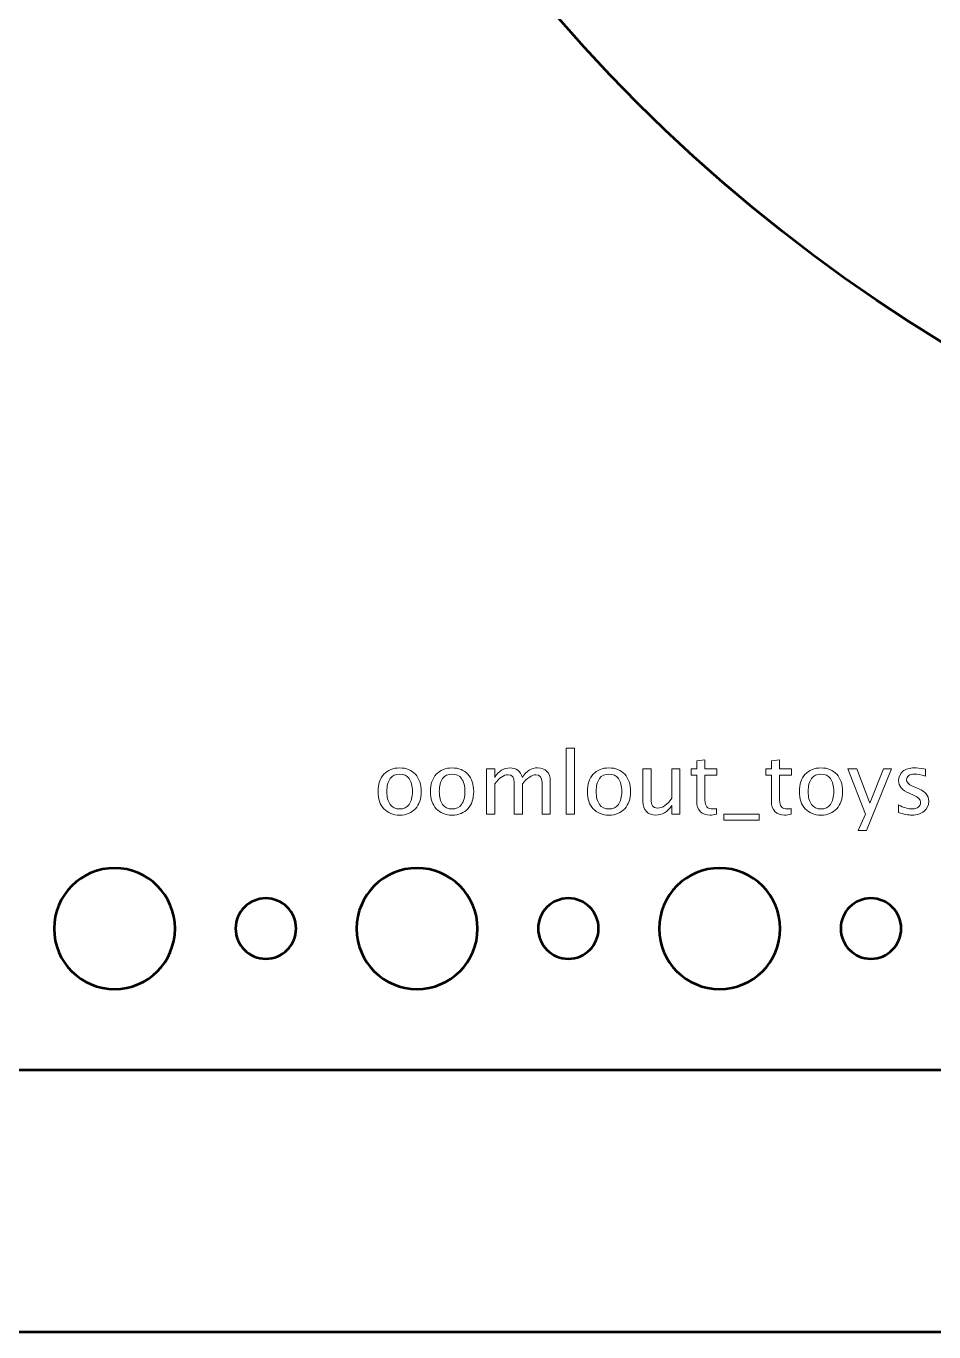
# Model space of a CAD drawing. Header units: centimetres. Extents: x -44 to 44, y -29.8 to 29.1.
# Drawn here: x 21.31 to 25.81, y -29.75 to -23.27 of the extents above; entities that cross this region are included whole.
import ezdxf

# ---------------------------------------------------------------- set-up
doc = ezdxf.new("R2010")
doc.units = ezdxf.units.CM
doc.header["$MEASUREMENT"] = 0
doc.layers.add('Layer 1', color=7, linetype='Continuous')

msp = doc.modelspace()

# ---------------------------------------------------------------- linework, layer by layer
at = {"layer": 'Layer 1', "color": 4, "lineweight": 53}
msp.add_lwpolyline([(16, -29.75), (44, -29.75), (44, -6.25), (16, -6.25), (16, -29.75)], close=True, dxfattribs=at)
at = {"layer": 'Layer 1', "lineweight": 53}
msp.add_ellipse((30.00023, -18.00023), major_axis=(0, 8.00023), ratio=1, dxfattribs=at)
for points, knots in [([(19.55, -27.95), (19.55, -27.95), (19.55, -8.05), (19.55, -8.05), (19.55, -8.05), (19.55, -7.77386), (19.77386, -7.55), (20.05, -7.55), (20.05, -7.55), (20.05, -7.55), (39.95, -7.55), (39.95, -7.55), (39.95, -7.55), (40.22614, -7.55), (40.45, -7.77386), (40.45, -8.05), (40.45, -8.05), (40.45, -8.05), (40.45, -27.95), (40.45, -27.95), (40.45, -27.95), (40.45, -28.22614), (40.22614, -28.45), (39.95, -28.45), (39.95, -28.45), (39.95, -28.45), (20.05, -28.45), (20.05, -28.45), (20.05, -28.45), (19.77386, -28.45), (19.55, -28.22614), (19.55, -27.95)], [0, 0, 0, 0, 0.1111111, 0.1111111, 0.1111111, 0.1111111, 0.2222222, 0.2222222, 0.2222222, 0.2222222, 0.3333333, 0.3333333, 0.3333333, 0.3333333, 0.4444444, 0.4444444, 0.4444444, 0.4444444, 0.5555556, 0.5555556, 0.5555556, 0.5555556, 0.6666667, 0.6666667, 0.6666667, 0.6666667, 0.7777778, 0.7777778, 0.7777778, 0.7777778, 1, 1, 1, 1]), ([(21.45, -27.75), (21.45, -27.58431), (21.58431, -27.45), (21.75, -27.45), (21.75, -27.45), (21.91569, -27.45), (22.05, -27.58431), (22.05, -27.75), (22.05, -27.75), (22.05, -27.91569), (21.91569, -28.05), (21.75, -28.05), (21.75, -28.05), (21.58431, -28.05), (21.45, -27.91569), (21.45, -27.75)], [0, 0, 0, 0, 0.2, 0.2, 0.2, 0.2, 0.4, 0.4, 0.4, 0.4, 0.6, 0.6, 0.6, 0.6, 1, 1, 1, 1]), ([(22.95, -27.75), (22.95, -27.58431), (23.08431, -27.45), (23.25, -27.45), (23.25, -27.45), (23.41569, -27.45), (23.55, -27.58431), (23.55, -27.75), (23.55, -27.75), (23.55, -27.91569), (23.41569, -28.05), (23.25, -28.05), (23.25, -28.05), (23.08431, -28.05), (22.95, -27.91569), (22.95, -27.75)], [0, 0, 0, 0, 0.2, 0.2, 0.2, 0.2, 0.4, 0.4, 0.4, 0.4, 0.6, 0.6, 0.6, 0.6, 1, 1, 1, 1]), ([(24.45, -27.75), (24.45, -27.58431), (24.58431, -27.45), (24.75, -27.45), (24.75, -27.45), (24.91569, -27.45), (25.05, -27.58431), (25.05, -27.75), (25.05, -27.75), (25.05, -27.91569), (24.91569, -28.05), (24.75, -28.05), (24.75, -28.05), (24.58431, -28.05), (24.45, -27.91569), (24.45, -27.75)], [0, 0, 0, 0, 0.2, 0.2, 0.2, 0.2, 0.4, 0.4, 0.4, 0.4, 0.6, 0.6, 0.6, 0.6, 1, 1, 1, 1]), ([(22.35, -27.75), (22.35, -27.66716), (22.41716, -27.6), (22.5, -27.6), (22.5, -27.6), (22.58284, -27.6), (22.65, -27.66716), (22.65, -27.75), (22.65, -27.75), (22.65, -27.83284), (22.58284, -27.9), (22.5, -27.9), (22.5, -27.9), (22.41716, -27.9), (22.35, -27.83284), (22.35, -27.75)], [0, 0, 0, 0, 0.2, 0.2, 0.2, 0.2, 0.4, 0.4, 0.4, 0.4, 0.6, 0.6, 0.6, 0.6, 1, 1, 1, 1]), ([(23.85, -27.75), (23.85, -27.66716), (23.91716, -27.6), (24, -27.6), (24, -27.6), (24.08284, -27.6), (24.15, -27.66716), (24.15, -27.75), (24.15, -27.75), (24.15, -27.83284), (24.08284, -27.9), (24, -27.9), (24, -27.9), (23.91716, -27.9), (23.85, -27.83284), (23.85, -27.75)], [0, 0, 0, 0, 0.2, 0.2, 0.2, 0.2, 0.4, 0.4, 0.4, 0.4, 0.6, 0.6, 0.6, 0.6, 1, 1, 1, 1]), ([(25.35, -27.75), (25.35, -27.66716), (25.41716, -27.6), (25.5, -27.6), (25.5, -27.6), (25.58284, -27.6), (25.65, -27.66716), (25.65, -27.75), (25.65, -27.75), (25.65, -27.83284), (25.58284, -27.9), (25.5, -27.9), (25.5, -27.9), (25.41716, -27.9), (25.35, -27.83284), (25.35, -27.75)], [0, 0, 0, 0, 0.2, 0.2, 0.2, 0.2, 0.4, 0.4, 0.4, 0.4, 0.6, 0.6, 0.6, 0.6, 1, 1, 1, 1])]:
    msp.add_open_spline(points, degree=3, knots=knots, dxfattribs=at)
at = {"layer": 'Layer 1', "color": 5, "lineweight": 9}
for points, knots in [([(23.98948, -27.18252), (23.98948, -27.18252), (23.98948, -26.85613), (23.98948, -26.85613), (23.98948, -26.85613), (23.98948, -26.85613), (24.03012, -26.85613), (24.03012, -26.85613), (24.03012, -26.85613), (24.03012, -26.85613), (24.03012, -27.18252), (24.03012, -27.18252), (24.03012, -27.18252), (24.03012, -27.18252), (23.98948, -27.18252), (23.98948, -27.18252)], [0, 0, 0, 0, 0.2, 0.2, 0.2, 0.2, 0.4, 0.4, 0.4, 0.4, 0.6, 0.6, 0.6, 0.6, 1, 1, 1, 1]), ([(24.73497, -27.18245), (24.72241, -27.18591), (24.71147, -27.1876), (24.70223, -27.1876), (24.70223, -27.1876), (24.68149, -27.1876), (24.66533, -27.18167), (24.65376, -27.16982), (24.65376, -27.16982), (24.64212, -27.15797), (24.63633, -27.14153), (24.63633, -27.12043), (24.63633, -27.12043), (24.63633, -27.12043), (24.63633, -26.98863), (24.63633, -26.98863), (24.63633, -26.98863), (24.63633, -26.98863), (24.60825, -26.98863), (24.60825, -26.98863), (24.60825, -26.98863), (24.60825, -26.98863), (24.60825, -26.95816), (24.60825, -26.95816), (24.60825, -26.95816), (24.60825, -26.95816), (24.63633, -26.95816), (24.63633, -26.95816), (24.63633, -26.95816), (24.63633, -26.95816), (24.63633, -26.91759), (24.63633, -26.91759), (24.63633, -26.91759), (24.63633, -26.91759), (24.67697, -26.91371), (24.67697, -26.91371), (24.67697, -26.91371), (24.67697, -26.91371), (24.67697, -26.95816), (24.67697, -26.95816), (24.67697, -26.95816), (24.67697, -26.95816), (24.73582, -26.95816), (24.73582, -26.95816), (24.73582, -26.95816), (24.73582, -26.95816), (24.73582, -26.98863), (24.73582, -26.98863), (24.73582, -26.98863), (24.73582, -26.98863), (24.67697, -26.98863), (24.67697, -26.98863), (24.67697, -26.98863), (24.67697, -26.98863), (24.67697, -27.11309), (24.67697, -27.11309), (24.67697, -27.11309), (24.67697, -27.14244), (24.68974, -27.15712), (24.71521, -27.15712), (24.71521, -27.15712), (24.72065, -27.15712), (24.72721, -27.1562), (24.73497, -27.15444), (24.73497, -27.15444), (24.73497, -27.15444), (24.73497, -27.18245), (24.73497, -27.18245)], [0, 0, 0, 0, 0.0555556, 0.0555556, 0.0555556, 0.0555556, 0.1111111, 0.1111111, 0.1111111, 0.1111111, 0.1666667, 0.1666667, 0.1666667, 0.1666667, 0.2222222, 0.2222222, 0.2222222, 0.2222222, 0.2777778, 0.2777778, 0.2777778, 0.2777778, 0.3333333, 0.3333333, 0.3333333, 0.3333333, 0.3888889, 0.3888889, 0.3888889, 0.3888889, 0.4444444, 0.4444444, 0.4444444, 0.4444444, 0.5, 0.5, 0.5, 0.5, 0.5555556, 0.5555556, 0.5555556, 0.5555556, 0.6111111, 0.6111111, 0.6111111, 0.6111111, 0.6666667, 0.6666667, 0.6666667, 0.6666667, 0.7222222, 0.7222222, 0.7222222, 0.7222222, 0.7777778, 0.7777778, 0.7777778, 0.7777778, 0.8333333, 0.8333333, 0.8333333, 0.8333333, 0.8888889, 0.8888889, 0.8888889, 0.8888889, 1, 1, 1, 1]), ([(25.10497, -27.18245), (25.09241, -27.18591), (25.08147, -27.1876), (25.07223, -27.1876), (25.07223, -27.1876), (25.05149, -27.1876), (25.03533, -27.18167), (25.02376, -27.16982), (25.02376, -27.16982), (25.01212, -27.15797), (25.00633, -27.14153), (25.00633, -27.12043), (25.00633, -27.12043), (25.00633, -27.12043), (25.00633, -26.98863), (25.00633, -26.98863), (25.00633, -26.98863), (25.00633, -26.98863), (24.97825, -26.98863), (24.97825, -26.98863), (24.97825, -26.98863), (24.97825, -26.98863), (24.97825, -26.95816), (24.97825, -26.95816), (24.97825, -26.95816), (24.97825, -26.95816), (25.00633, -26.95816), (25.00633, -26.95816), (25.00633, -26.95816), (25.00633, -26.95816), (25.00633, -26.91759), (25.00633, -26.91759), (25.00633, -26.91759), (25.00633, -26.91759), (25.04697, -26.91371), (25.04697, -26.91371), (25.04697, -26.91371), (25.04697, -26.91371), (25.04697, -26.95816), (25.04697, -26.95816), (25.04697, -26.95816), (25.04697, -26.95816), (25.10582, -26.95816), (25.10582, -26.95816), (25.10582, -26.95816), (25.10582, -26.95816), (25.10582, -26.98863), (25.10582, -26.98863), (25.10582, -26.98863), (25.10582, -26.98863), (25.04697, -26.98863), (25.04697, -26.98863), (25.04697, -26.98863), (25.04697, -26.98863), (25.04697, -27.11309), (25.04697, -27.11309), (25.04697, -27.11309), (25.04697, -27.14244), (25.05974, -27.15712), (25.08521, -27.15712), (25.08521, -27.15712), (25.09065, -27.15712), (25.09721, -27.1562), (25.10497, -27.15444), (25.10497, -27.15444), (25.10497, -27.15444), (25.10497, -27.18245), (25.10497, -27.18245)], [0, 0, 0, 0, 0.0555556, 0.0555556, 0.0555556, 0.0555556, 0.1111111, 0.1111111, 0.1111111, 0.1111111, 0.1666667, 0.1666667, 0.1666667, 0.1666667, 0.2222222, 0.2222222, 0.2222222, 0.2222222, 0.2777778, 0.2777778, 0.2777778, 0.2777778, 0.3333333, 0.3333333, 0.3333333, 0.3333333, 0.3888889, 0.3888889, 0.3888889, 0.3888889, 0.4444444, 0.4444444, 0.4444444, 0.4444444, 0.5, 0.5, 0.5, 0.5, 0.5555556, 0.5555556, 0.5555556, 0.5555556, 0.6111111, 0.6111111, 0.6111111, 0.6111111, 0.6666667, 0.6666667, 0.6666667, 0.6666667, 0.7222222, 0.7222222, 0.7222222, 0.7222222, 0.7777778, 0.7777778, 0.7777778, 0.7777778, 0.8333333, 0.8333333, 0.8333333, 0.8333333, 0.8888889, 0.8888889, 0.8888889, 0.8888889, 1, 1, 1, 1]), ([(23.16341, -27.1876), (23.13046, -27.1876), (23.10436, -27.17709), (23.08517, -27.15606), (23.08517, -27.15606), (23.06591, -27.13504), (23.05631, -27.10646), (23.05631, -27.07041), (23.05631, -27.07041), (23.05631, -27.03443), (23.06591, -27.00592), (23.08517, -26.98497), (23.08517, -26.98497), (23.10436, -26.96401), (23.13046, -26.9535), (23.16341, -26.9535), (23.16341, -26.9535), (23.19636, -26.9535), (23.22247, -26.96401), (23.24166, -26.98497), (23.24166, -26.98497), (23.26092, -27.00592), (23.27051, -27.03443), (23.27051, -27.07041), (23.27051, -27.07041), (23.27051, -27.10646), (23.26092, -27.13504), (23.24166, -27.15606), (23.24166, -27.15606), (23.22247, -27.17709), (23.19636, -27.1876), (23.16341, -27.1876)], [0, 0, 0, 0, 0.1111111, 0.1111111, 0.1111111, 0.1111111, 0.2222222, 0.2222222, 0.2222222, 0.2222222, 0.3333333, 0.3333333, 0.3333333, 0.3333333, 0.4444444, 0.4444444, 0.4444444, 0.4444444, 0.5555556, 0.5555556, 0.5555556, 0.5555556, 0.6666667, 0.6666667, 0.6666667, 0.6666667, 0.7777778, 0.7777778, 0.7777778, 0.7777778, 1, 1, 1, 1]), ([(23.16334, -27.15712), (23.18345, -27.15712), (23.19911, -27.14957), (23.21026, -27.1344), (23.21026, -27.1344), (23.22134, -27.1193), (23.22691, -27.09792), (23.22691, -27.07041), (23.22691, -27.07041), (23.22691, -27.04296), (23.22134, -27.02165), (23.21026, -27.00656), (23.21026, -27.00656), (23.19911, -26.99153), (23.18345, -26.98398), (23.16334, -26.98398), (23.16334, -26.98398), (23.14316, -26.98398), (23.1275, -26.99153), (23.11649, -27.00656), (23.11649, -27.00656), (23.10542, -27.02165), (23.09991, -27.04296), (23.09991, -27.07041), (23.09991, -27.07041), (23.09991, -27.09792), (23.10542, -27.1193), (23.11649, -27.1344), (23.11649, -27.1344), (23.1275, -27.14957), (23.14316, -27.15712), (23.16334, -27.15712)], [0, 0, 0, 0, 0.1111111, 0.1111111, 0.1111111, 0.1111111, 0.2222222, 0.2222222, 0.2222222, 0.2222222, 0.3333333, 0.3333333, 0.3333333, 0.3333333, 0.4444444, 0.4444444, 0.4444444, 0.4444444, 0.5555556, 0.5555556, 0.5555556, 0.5555556, 0.6666667, 0.6666667, 0.6666667, 0.6666667, 0.7777778, 0.7777778, 0.7777778, 0.7777778, 1, 1, 1, 1]), ([(23.42348, -27.1876), (23.39053, -27.1876), (23.36443, -27.17709), (23.34524, -27.15606), (23.34524, -27.15606), (23.32598, -27.13504), (23.31638, -27.10646), (23.31638, -27.07041), (23.31638, -27.07041), (23.31638, -27.03443), (23.32598, -27.00592), (23.34524, -26.98497), (23.34524, -26.98497), (23.36443, -26.96401), (23.39053, -26.9535), (23.42348, -26.9535), (23.42348, -26.9535), (23.45643, -26.9535), (23.48254, -26.96401), (23.50173, -26.98497), (23.50173, -26.98497), (23.52099, -27.00592), (23.53058, -27.03443), (23.53058, -27.07041), (23.53058, -27.07041), (23.53058, -27.10646), (23.52099, -27.13504), (23.50173, -27.15606), (23.50173, -27.15606), (23.48254, -27.17709), (23.45643, -27.1876), (23.42348, -27.1876)], [0, 0, 0, 0, 0.1111111, 0.1111111, 0.1111111, 0.1111111, 0.2222222, 0.2222222, 0.2222222, 0.2222222, 0.3333333, 0.3333333, 0.3333333, 0.3333333, 0.4444444, 0.4444444, 0.4444444, 0.4444444, 0.5555556, 0.5555556, 0.5555556, 0.5555556, 0.6666667, 0.6666667, 0.6666667, 0.6666667, 0.7777778, 0.7777778, 0.7777778, 0.7777778, 1, 1, 1, 1]), ([(23.42341, -27.15712), (23.44352, -27.15712), (23.45918, -27.14957), (23.47033, -27.1344), (23.47033, -27.1344), (23.48141, -27.1193), (23.48698, -27.09792), (23.48698, -27.07041), (23.48698, -27.07041), (23.48698, -27.04296), (23.48141, -27.02165), (23.47033, -27.00656), (23.47033, -27.00656), (23.45918, -26.99153), (23.44352, -26.98398), (23.42341, -26.98398), (23.42341, -26.98398), (23.40323, -26.98398), (23.38757, -26.99153), (23.37656, -27.00656), (23.37656, -27.00656), (23.36549, -27.02165), (23.35998, -27.04296), (23.35998, -27.07041), (23.35998, -27.07041), (23.35998, -27.09792), (23.36549, -27.1193), (23.37656, -27.1344), (23.37656, -27.1344), (23.38757, -27.14957), (23.40323, -27.15712), (23.42341, -27.15712)], [0, 0, 0, 0, 0.1111111, 0.1111111, 0.1111111, 0.1111111, 0.2222222, 0.2222222, 0.2222222, 0.2222222, 0.3333333, 0.3333333, 0.3333333, 0.3333333, 0.4444444, 0.4444444, 0.4444444, 0.4444444, 0.5555556, 0.5555556, 0.5555556, 0.5555556, 0.6666667, 0.6666667, 0.6666667, 0.6666667, 0.7777778, 0.7777778, 0.7777778, 0.7777778, 1, 1, 1, 1]), ([(23.59423, -27.18252), (23.59423, -27.18252), (23.59423, -26.95816), (23.59423, -26.95816), (23.59423, -26.95816), (23.59423, -26.95816), (23.63487, -26.95816), (23.63487, -26.95816), (23.63487, -26.95816), (23.63487, -26.95816), (23.63487, -27.00056), (23.63487, -27.00056), (23.63487, -27.00056), (23.6547, -26.96916), (23.6801, -26.9535), (23.71121, -26.9535), (23.71121, -26.9535), (23.7412, -26.9535), (23.76159, -26.96916), (23.77245, -27.00056), (23.77245, -27.00056), (23.79171, -26.96888), (23.81683, -26.95308), (23.84766, -26.95308), (23.84766, -26.95308), (23.86735, -26.95308), (23.88266, -26.95886), (23.89359, -26.9705), (23.89359, -26.9705), (23.90453, -26.98214), (23.91003, -26.99844), (23.91003, -27.0194), (23.91003, -27.0194), (23.91003, -27.0194), (23.91003, -27.18252), (23.91003, -27.18252), (23.91003, -27.18252), (23.91003, -27.18252), (23.86939, -27.18252), (23.86939, -27.18252), (23.86939, -27.18252), (23.86939, -27.18252), (23.86939, -27.0261), (23.86939, -27.0261), (23.86939, -27.0261), (23.86939, -27.00056), (23.85923, -26.98779), (23.83891, -26.98779), (23.83891, -26.98779), (23.81782, -26.98779), (23.79566, -27.00268), (23.77245, -27.03252), (23.77245, -27.03252), (23.77245, -27.03252), (23.77245, -27.18252), (23.77245, -27.18252), (23.77245, -27.18252), (23.77245, -27.18252), (23.73181, -27.18252), (23.73181, -27.18252), (23.73181, -27.18252), (23.73181, -27.18252), (23.73181, -27.02596), (23.73181, -27.02596), (23.73181, -27.02596), (23.73181, -27.00021), (23.72151, -26.98736), (23.70084, -26.98736), (23.70084, -26.98736), (23.68031, -26.98736), (23.65829, -27.00232), (23.63487, -27.03231), (23.63487, -27.03231), (23.63487, -27.03231), (23.63487, -27.18252), (23.63487, -27.18252), (23.63487, -27.18252), (23.63487, -27.18252), (23.59423, -27.18252), (23.59423, -27.18252)], [0, 0, 0, 0, 0.047619, 0.047619, 0.047619, 0.047619, 0.0952381, 0.0952381, 0.0952381, 0.0952381, 0.1428571, 0.1428571, 0.1428571, 0.1428571, 0.1904762, 0.1904762, 0.1904762, 0.1904762, 0.2380952, 0.2380952, 0.2380952, 0.2380952, 0.2857143, 0.2857143, 0.2857143, 0.2857143, 0.3333333, 0.3333333, 0.3333333, 0.3333333, 0.3809524, 0.3809524, 0.3809524, 0.3809524, 0.4285714, 0.4285714, 0.4285714, 0.4285714, 0.4761905, 0.4761905, 0.4761905, 0.4761905, 0.5238095, 0.5238095, 0.5238095, 0.5238095, 0.5714286, 0.5714286, 0.5714286, 0.5714286, 0.6190476, 0.6190476, 0.6190476, 0.6190476, 0.6666667, 0.6666667, 0.6666667, 0.6666667, 0.7142857, 0.7142857, 0.7142857, 0.7142857, 0.7619048, 0.7619048, 0.7619048, 0.7619048, 0.8095238, 0.8095238, 0.8095238, 0.8095238, 0.8571429, 0.8571429, 0.8571429, 0.8571429, 0.9047619, 0.9047619, 0.9047619, 0.9047619, 1, 1, 1, 1]), ([(24.20114, -27.1876), (24.16819, -27.1876), (24.14209, -27.17709), (24.1229, -27.15606), (24.1229, -27.15606), (24.10364, -27.13504), (24.09404, -27.10646), (24.09404, -27.07041), (24.09404, -27.07041), (24.09404, -27.03443), (24.10364, -27.00592), (24.1229, -26.98497), (24.1229, -26.98497), (24.14209, -26.96401), (24.16819, -26.9535), (24.20114, -26.9535), (24.20114, -26.9535), (24.23409, -26.9535), (24.2602, -26.96401), (24.27939, -26.98497), (24.27939, -26.98497), (24.29865, -27.00592), (24.30824, -27.03443), (24.30824, -27.07041), (24.30824, -27.07041), (24.30824, -27.10646), (24.29865, -27.13504), (24.27939, -27.15606), (24.27939, -27.15606), (24.2602, -27.17709), (24.23409, -27.1876), (24.20114, -27.1876)], [0, 0, 0, 0, 0.1111111, 0.1111111, 0.1111111, 0.1111111, 0.2222222, 0.2222222, 0.2222222, 0.2222222, 0.3333333, 0.3333333, 0.3333333, 0.3333333, 0.4444444, 0.4444444, 0.4444444, 0.4444444, 0.5555556, 0.5555556, 0.5555556, 0.5555556, 0.6666667, 0.6666667, 0.6666667, 0.6666667, 0.7777778, 0.7777778, 0.7777778, 0.7777778, 1, 1, 1, 1]), ([(24.20107, -27.15712), (24.22118, -27.15712), (24.23684, -27.14957), (24.24799, -27.1344), (24.24799, -27.1344), (24.25907, -27.1193), (24.26464, -27.09792), (24.26464, -27.07041), (24.26464, -27.07041), (24.26464, -27.04296), (24.25907, -27.02165), (24.24799, -27.00656), (24.24799, -27.00656), (24.23684, -26.99153), (24.22118, -26.98398), (24.20107, -26.98398), (24.20107, -26.98398), (24.18089, -26.98398), (24.16523, -26.99153), (24.15422, -27.00656), (24.15422, -27.00656), (24.14315, -27.02165), (24.13764, -27.04296), (24.13764, -27.07041), (24.13764, -27.07041), (24.13764, -27.09792), (24.14315, -27.1193), (24.15422, -27.1344), (24.15422, -27.1344), (24.16523, -27.14957), (24.18089, -27.15712), (24.20107, -27.15712)], [0, 0, 0, 0, 0.1111111, 0.1111111, 0.1111111, 0.1111111, 0.2222222, 0.2222222, 0.2222222, 0.2222222, 0.3333333, 0.3333333, 0.3333333, 0.3333333, 0.4444444, 0.4444444, 0.4444444, 0.4444444, 0.5555556, 0.5555556, 0.5555556, 0.5555556, 0.6666667, 0.6666667, 0.6666667, 0.6666667, 0.7777778, 0.7777778, 0.7777778, 0.7777778, 1, 1, 1, 1]), ([(24.51244, -27.18252), (24.51244, -27.18252), (24.51244, -27.14033), (24.51244, -27.14033), (24.51244, -27.14033), (24.49077, -27.17187), (24.46446, -27.1876), (24.43355, -27.1876), (24.43355, -27.1876), (24.41394, -27.1876), (24.39835, -27.18146), (24.38678, -27.16911), (24.38678, -27.16911), (24.37514, -27.15677), (24.36935, -27.14019), (24.36935, -27.11923), (24.36935, -27.11923), (24.36935, -27.11923), (24.36935, -26.95816), (24.36935, -26.95816), (24.36935, -26.95816), (24.36935, -26.95816), (24.40999, -26.95816), (24.40999, -26.95816), (24.40999, -26.95816), (24.40999, -26.95816), (24.40999, -27.10597), (24.40999, -27.10597), (24.40999, -27.10597), (24.40999, -27.12283), (24.41246, -27.13475), (24.41733, -27.14181), (24.41733, -27.14181), (24.42227, -27.14894), (24.43045, -27.15246), (24.44195, -27.15246), (24.44195, -27.15246), (24.46679, -27.15246), (24.49035, -27.13617), (24.51244, -27.1035), (24.51244, -27.1035), (24.51244, -27.1035), (24.51244, -26.95816), (24.51244, -26.95816), (24.51244, -26.95816), (24.51244, -26.95816), (24.55307, -26.95816), (24.55307, -26.95816), (24.55307, -26.95816), (24.55307, -26.95816), (24.55307, -27.18252), (24.55307, -27.18252), (24.55307, -27.18252), (24.55307, -27.18252), (24.51244, -27.18252), (24.51244, -27.18252)], [0, 0, 0, 0, 0.0666667, 0.0666667, 0.0666667, 0.0666667, 0.1333333, 0.1333333, 0.1333333, 0.1333333, 0.2, 0.2, 0.2, 0.2, 0.2666667, 0.2666667, 0.2666667, 0.2666667, 0.3333333, 0.3333333, 0.3333333, 0.3333333, 0.4, 0.4, 0.4, 0.4, 0.4666667, 0.4666667, 0.4666667, 0.4666667, 0.5333333, 0.5333333, 0.5333333, 0.5333333, 0.6, 0.6, 0.6, 0.6, 0.6666667, 0.6666667, 0.6666667, 0.6666667, 0.7333333, 0.7333333, 0.7333333, 0.7333333, 0.8, 0.8, 0.8, 0.8, 0.8666667, 0.8666667, 0.8666667, 0.8666667, 1, 1, 1, 1]), ([(25.25229, -27.1876), (25.21934, -27.1876), (25.19324, -27.17709), (25.17405, -27.15606), (25.17405, -27.15606), (25.15479, -27.13504), (25.14519, -27.10646), (25.14519, -27.07041), (25.14519, -27.07041), (25.14519, -27.03443), (25.15479, -27.00592), (25.17405, -26.98497), (25.17405, -26.98497), (25.19324, -26.96401), (25.21934, -26.9535), (25.25229, -26.9535), (25.25229, -26.9535), (25.28524, -26.9535), (25.31135, -26.96401), (25.33054, -26.98497), (25.33054, -26.98497), (25.3498, -27.00592), (25.35939, -27.03443), (25.35939, -27.07041), (25.35939, -27.07041), (25.35939, -27.10646), (25.3498, -27.13504), (25.33054, -27.15606), (25.33054, -27.15606), (25.31135, -27.17709), (25.28524, -27.1876), (25.25229, -27.1876)], [0, 0, 0, 0, 0.1111111, 0.1111111, 0.1111111, 0.1111111, 0.2222222, 0.2222222, 0.2222222, 0.2222222, 0.3333333, 0.3333333, 0.3333333, 0.3333333, 0.4444444, 0.4444444, 0.4444444, 0.4444444, 0.5555556, 0.5555556, 0.5555556, 0.5555556, 0.6666667, 0.6666667, 0.6666667, 0.6666667, 0.7777778, 0.7777778, 0.7777778, 0.7777778, 1, 1, 1, 1]), ([(25.25222, -27.15712), (25.27233, -27.15712), (25.28799, -27.14957), (25.29914, -27.1344), (25.29914, -27.1344), (25.31022, -27.1193), (25.31579, -27.09792), (25.31579, -27.07041), (25.31579, -27.07041), (25.31579, -27.04296), (25.31022, -27.02165), (25.29914, -27.00656), (25.29914, -27.00656), (25.28799, -26.99153), (25.27233, -26.98398), (25.25222, -26.98398), (25.25222, -26.98398), (25.23204, -26.98398), (25.21638, -26.99153), (25.20537, -27.00656), (25.20537, -27.00656), (25.1943, -27.02165), (25.18879, -27.04296), (25.18879, -27.07041), (25.18879, -27.07041), (25.18879, -27.09792), (25.1943, -27.1193), (25.20537, -27.1344), (25.20537, -27.1344), (25.21638, -27.14957), (25.23204, -27.15712), (25.25222, -27.15712)], [0, 0, 0, 0, 0.1111111, 0.1111111, 0.1111111, 0.1111111, 0.2222222, 0.2222222, 0.2222222, 0.2222222, 0.3333333, 0.3333333, 0.3333333, 0.3333333, 0.4444444, 0.4444444, 0.4444444, 0.4444444, 0.5555556, 0.5555556, 0.5555556, 0.5555556, 0.6666667, 0.6666667, 0.6666667, 0.6666667, 0.7777778, 0.7777778, 0.7777778, 0.7777778, 1, 1, 1, 1]), ([(25.4363, -27.26422), (25.4363, -27.26422), (25.47271, -27.1828), (25.47271, -27.1828), (25.47271, -27.1828), (25.47271, -27.1828), (25.38579, -26.95816), (25.38579, -26.95816), (25.38579, -26.95816), (25.38579, -26.95816), (25.42939, -26.95816), (25.42939, -26.95816), (25.42939, -26.95816), (25.42939, -26.95816), (25.49402, -27.12805), (25.49402, -27.12805), (25.49402, -27.12805), (25.49402, -27.12805), (25.56295, -26.95816), (25.56295, -26.95816), (25.56295, -26.95816), (25.56295, -26.95816), (25.60126, -26.95816), (25.60126, -26.95816), (25.60126, -26.95816), (25.60126, -26.95816), (25.47864, -27.26422), (25.47864, -27.26422), (25.47864, -27.26422), (25.47864, -27.26422), (25.4363, -27.26422), (25.4363, -27.26422)], [0, 0, 0, 0, 0.1111111, 0.1111111, 0.1111111, 0.1111111, 0.2222222, 0.2222222, 0.2222222, 0.2222222, 0.3333333, 0.3333333, 0.3333333, 0.3333333, 0.4444444, 0.4444444, 0.4444444, 0.4444444, 0.5555556, 0.5555556, 0.5555556, 0.5555556, 0.6666667, 0.6666667, 0.6666667, 0.6666667, 0.7777778, 0.7777778, 0.7777778, 0.7777778, 1, 1, 1, 1]), ([(25.63619, -27.17448), (25.63619, -27.17448), (25.63619, -27.13722), (25.63619, -27.13722), (25.63619, -27.13722), (25.66279, -27.15049), (25.68586, -27.15712), (25.70554, -27.15712), (25.70554, -27.15712), (25.71725, -27.15712), (25.72699, -27.15395), (25.73468, -27.1476), (25.73468, -27.1476), (25.74237, -27.14132), (25.74625, -27.13341), (25.74625, -27.12389), (25.74625, -27.12389), (25.74625, -27.10999), (25.73546, -27.09849), (25.71387, -27.08939), (25.71387, -27.08939), (25.71387, -27.08939), (25.69009, -27.0793), (25.69009, -27.0793), (25.69009, -27.0793), (25.65502, -27.06476), (25.63746, -27.04374), (25.63746, -27.01643), (25.63746, -27.01643), (25.63746, -26.99689), (25.64437, -26.98151), (25.6582, -26.97029), (25.6582, -26.97029), (25.67203, -26.95907), (25.69101, -26.9535), (25.71507, -26.9535), (25.71507, -26.9535), (25.72756, -26.9535), (25.74308, -26.95519), (25.76149, -26.95865), (25.76149, -26.95865), (25.76149, -26.95865), (25.76996, -26.96027), (25.76996, -26.96027), (25.76996, -26.96027), (25.76996, -26.96027), (25.76996, -26.99414), (25.76996, -26.99414), (25.76996, -26.99414), (25.74731, -26.98736), (25.72925, -26.98398), (25.71577, -26.98398), (25.71577, -26.98398), (25.70392, -26.98398), (25.69454, -26.98659), (25.68741, -26.99174), (25.68741, -26.99174), (25.68035, -26.99689), (25.67683, -27.0038), (25.67683, -27.01248), (25.67683, -27.01248), (25.67683, -27.02469), (25.6867, -27.03506), (25.70653, -27.04346), (25.70653, -27.04346), (25.70653, -27.04346), (25.72607, -27.05171), (25.72607, -27.05171), (25.72607, -27.05171), (25.74823, -27.06102), (25.76389, -27.0709), (25.77306, -27.08127), (25.77306, -27.08127), (25.78231, -27.09165), (25.78689, -27.10463), (25.78689, -27.12015), (25.78689, -27.12015), (25.78689, -27.13983), (25.77913, -27.15599), (25.76354, -27.16862), (25.76354, -27.16862), (25.74802, -27.18125), (25.72812, -27.1876), (25.70392, -27.1876), (25.70392, -27.1876), (25.68529, -27.1876), (25.66279, -27.18323), (25.63619, -27.17448)], [0, 0, 0, 0, 0.0434783, 0.0434783, 0.0434783, 0.0434783, 0.0869565, 0.0869565, 0.0869565, 0.0869565, 0.1304348, 0.1304348, 0.1304348, 0.1304348, 0.173913, 0.173913, 0.173913, 0.173913, 0.2173913, 0.2173913, 0.2173913, 0.2173913, 0.2608696, 0.2608696, 0.2608696, 0.2608696, 0.3043478, 0.3043478, 0.3043478, 0.3043478, 0.3478261, 0.3478261, 0.3478261, 0.3478261, 0.3913043, 0.3913043, 0.3913043, 0.3913043, 0.4347826, 0.4347826, 0.4347826, 0.4347826, 0.4782609, 0.4782609, 0.4782609, 0.4782609, 0.5217391, 0.5217391, 0.5217391, 0.5217391, 0.5652174, 0.5652174, 0.5652174, 0.5652174, 0.6086957, 0.6086957, 0.6086957, 0.6086957, 0.6521739, 0.6521739, 0.6521739, 0.6521739, 0.6956522, 0.6956522, 0.6956522, 0.6956522, 0.7391304, 0.7391304, 0.7391304, 0.7391304, 0.7826087, 0.7826087, 0.7826087, 0.7826087, 0.826087, 0.826087, 0.826087, 0.826087, 0.8695652, 0.8695652, 0.8695652, 0.8695652, 0.9130435, 0.9130435, 0.9130435, 0.9130435, 1, 1, 1, 1]), ([(24.77011, -27.213), (24.77011, -27.213), (24.77011, -27.18252), (24.77011, -27.18252), (24.77011, -27.18252), (24.77011, -27.18252), (24.94622, -27.18252), (24.94622, -27.18252), (24.94622, -27.18252), (24.94622, -27.18252), (24.94622, -27.213), (24.94622, -27.213), (24.94622, -27.213), (24.94622, -27.213), (24.77011, -27.213), (24.77011, -27.213)], [0, 0, 0, 0, 0.2, 0.2, 0.2, 0.2, 0.4, 0.4, 0.4, 0.4, 0.6, 0.6, 0.6, 0.6, 1, 1, 1, 1])]:
    msp.add_open_spline(points, degree=3, knots=knots, dxfattribs=at)

doc.saveas('drawing.dxf')
